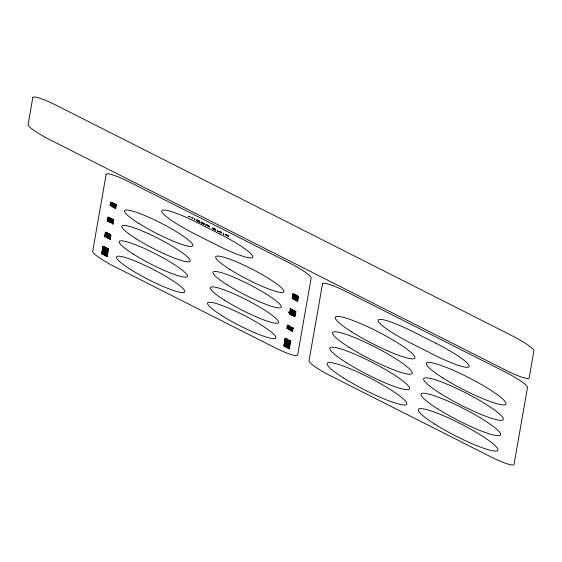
<?xml version="1.0" encoding="UTF-8"?>
<svg xmlns="http://www.w3.org/2000/svg" width="562" height="562" viewBox="0 0 562 562"><rect width="100%" height="100%" fill="white"/><g stroke="black" fill="none" stroke-linecap="round" stroke-linejoin="round"><path stroke-width="0.84" d="M101.546 253.743L107.244 256.623L101.659 253.09L107.356 255.97L102.094 253.35M102.115 250.512L107.813 253.35M102.235 249.809L107.939 252.647L107.841 253.174L107.707 252.577M102.6 247.737L108.297 250.575L108.206 251.102L108.073 250.504M104.799 235.176L110.489 238.056L104.911 234.523L110.609 237.403L105.347 234.79M110.342 203.514L116.046 206.352M104.799 236.553L104.49 236.932L104.581 236.405L110.278 239.279L110.187 239.805L110.047 239.208M105.417 233.019L106.562 234.143M107.511 221.091L107.201 221.463L107.293 220.936L112.983 223.817L112.892 224.336L112.758 223.739M107.897 218.843L107.595 219.222L107.686 218.695L113.376 221.569M107.272 237.803L107.419 238.337L107.497 237.916M109.976 222.341L110.131 222.868L110.201 222.454M110.419 220.121L110.574 220.648L110.644 220.234M113.039 204.877L112.948 205.39L110.25 204.027L115.941 206.942L113.173 205.502L113.264 204.99M105.031 252.963L104.855 252.612L107.749 254.073L106.942 253.385A3.477 0.506 27.2 0 0 105.473 252.598M108.255 234.452L110.805 236.286L105.804 233.778M109.063 236.265L109.14 235.808L105.403 234.164M108.045 252.05L102.347 249.17L107.005 251.123L102.481 248.397L108.178 251.277M110.89 235.787L105.199 232.865L105.93 233.799M189.036 216.813C186.162 214.255 195.45 220.269 192.569 217.712M200.971 222.924L204.083 224.498L204.252 223.535L201.126 221.955M201.456 222.657L203.922 223.908M203.851 224.336L204.006 223.451M209.169 226.065L209.247 227.111L209.415 226.149L206.711 224.807M212.338 228.671L215.45 230.244L215.611 229.282L212.485 227.701M212.815 228.404L215.288 229.654M215.211 230.083L215.365 229.198M228.221 235.696L228.305 236.743L228.467 235.78L225.664 234.403M283.733 346.016L289.43 348.897L283.845 345.363L289.542 348.243M283.908 345.033L289.606 347.871M284.597 341.099L290.287 343.972L285.138 340.705M289.648 312.247L293.273 314.081A6.519 0.955 27.2 0 1 293.814 314.355L295.127 315.31L294.383 315.184M289.711 311.882L295.415 314.72M289.985 310.315L295.689 313.153L295.591 313.68L295.457 313.076M284.421 343.487L284.871 344.232M285.208 338.998L286.374 340.129M292.697 296.23L292.935 296.834L295.001 297.79M287.034 344.815L285.995 344.829M295.809 294.811L296.307 295.598M287.259 344.928L289.802 346.754M288.067 340.446L287.927 340.86L288.292 340.558M288.06 346.733L288.144 346.276M290.905 330.498L290.983 330.035M294.144 312.015L294.221 311.552L290.484 309.915M296.898 296.258L296.82 296.715L293.16 294.614M289.887 346.255L284.203 343.34L284.688 344.169L287.175 345.244M290.196 344.492L284.73 341.731M290.399 343.361L284.709 340.446L289.859 343.712M290.673 341.766L284.99 338.851L285.11 339.413L286.711 340.305M295.057 316.757L289.36 313.87L293.645 315.668M298.113 299.307L292.479 296.076L293.715 297.34M298.239 298.584L292.535 295.745L297.193 297.698L292.669 294.98L298.366 297.853M298.591 296.56L292.957 293.329L293.259 294.045L295.486 295.043M198.407 221.105L199.65 221.463M116.186 205.854L113.313 204.526A13.657 1.995 27.2 0 1 113.201 204.385L112.105 203.507M115.751 208.333L112.878 207.006A13.657 1.995 27.2 0 1 112.765 206.865L111.55 205.924M293.104 328.067L291.875 327.66M290.8 341.246L289.212 340.67M206.17 224.744L206.795 224.891M107.946 234.677L106.647 234.192M298.541 296.617L294.277 294.628M298.022 299.37L295.788 298.38M298.303 296.497L297.059 296.055M297.825 299.251L296.666 298.851M199.594 221.498L197.824 220.796A13.657 1.995 27.2 0 0 197.515 220.655L196.581 220.466L199.917 222.271M285.7 343.15L284.477 342.792L285.306 343.544L284.253 342.672L286.276 343.424M209.085 226.542L205.797 225.362C209.366 226.655 202.952 223.079 207.631 225.285M106.113 232.408L105.473 232.324L107.293 233.546M115.54 205.172L115.941 205.755L113.749 204.8M115.105 207.652L115.505 208.235L114.205 207.814M292.486 327.358L292.886 327.948L292.008 327.723M108.599 218.239L107.953 218.154L108.508 218.667M292.921 298.317L292.275 298.232L293.968 299.391M108.803 234.305A2.929 0.429 27.2 0 0 110.229 234.979L110.847 235.042L110.356 234.565A3.4 0.499 27.2 0 0 108.81 233.722M295.767 299.293A2.929 0.429 27.2 0 0 297.193 299.975L297.811 300.038L294.446 297.986A2.866 0.421 27.2 0 0 292.809 297.235L292.212 297.207L294.13 298.478M105.628 253.307A4.847 0.71 27.2 0 0 106 253.497L107.525 253.961L107.012 253.427M196.848 220.437L196.342 220.297L197.943 221.4A2.515 0.365 27.2 0 0 199.981 222.32M297.375 300.024L298.036 300.15L297.319 299.497M105.565 247.954L105.965 247.694L103.106 246.24L104.441 247.463L108.571 249.008L102.888 246.093L103.19 246.788L105.67 248.053M109.766 238.583L110.222 238.576L109.632 238.049M105.888 232.275L105.249 232.232L106.935 233.363M110.503 235.12L111.072 235.155L107.483 232.991A2.866 0.421 27.2 0 0 105.846 232.239M108.663 217.332L108.108 217.297L109.084 218.07L107.89 217.143L111.409 218.653A4.032 0.59 27.2 0 1 113.032 219.475L113.707 220.079A2.936 0.429 27.2 0 1 113.672 220.149C110.447 219.11 116.144 221.302 111.409 218.653M108.368 218.098L107.735 218.021L109.646 219.306M292.69 298.183L292.057 298.106L293.849 299.328M293.076 297.403L292.437 297.319L292.992 297.832M112.681 220.782L113.32 220.887L112.836 220.395M297.003 300.867L297.642 300.965L297.158 300.473M109.836 238.66L108.684 238.162A4.847 0.71 27.2 0 1 108.311 237.972L107.539 237.276L110.433 238.738L109.752 238.07A4.004 0.583 27.2 0 0 108.143 237.213L104.63 235.745L105.825 236.679L104.869 235.843L106.892 236.609M292.008 312.036L295.542 314.214A2.936 0.429 27.2 0 0 295.577 314.165L294.874 313.54A4.032 0.59 27.2 0 0 293.273 312.683L289.999 311.306L290.961 312.135L289.76 311.207L291.783 311.966M225.776 234.502L225.236 234.431L228.137 236.18L224.99 234.305L226.627 234.888M287.512 340.663L287.877 340.846L286.444 340.214M196.946 220.409L197.129 220.536A4.552 0.667 27.2 0 1 197.922 220.887M108.628 217.269L110.3 218.049M294.404 315.205A3.302 0.485 27.2 0 1 293.188 314.615C280.087 307.639 298.801 318.176 294.628 314.769M288.622 325.433C287.463 325.581 286.76 324.674 288.109 325.201M197.15 219.988L196.819 219.868L197.789 220.311M287.505 340.713L286.838 340.41M289.837 314.116L294.01 315.865L289.486 313.146L295.176 316.069L289.964 313.427M289.704 340.902L290.582 341.127L290.182 340.544A2.515 0.365 27.2 0 1 290.73 341.176M288.468 327.857L287.175 327.435L288.137 328.264L286.936 327.337L288.51 327.829M197.726 220.234L198.295 220.557M285.714 343.108L287.772 344.183A4.004 0.583 27.2 0 1 289.402 345.005M111.248 205.769C109.569 205.706 109.562 204.779 111.311 205.755M286.437 338.717L286.669 338.788M291.79 309.416L292.31 309.669M288.552 327.899L289.072 328.152M291.882 309.458L295.956 311.861A2.936 0.429 27.2 0 0 295.991 311.812L295.282 311.186A4.032 0.59 27.2 0 0 293.687 310.329M288.65 327.941L292.718 330.344A2.936 0.429 27.2 0 0 292.753 330.294L292.05 329.669A4.032 0.59 27.2 0 0 290.449 328.812M289.423 340.818L287.934 339.87A13.657 1.995 27.2 0 1 287.835 339.757L286.501 338.753M293.793 297.382L296.483 298.717M111.445 205.825L112.997 206.964A4.552 0.667 27.2 0 0 113.215 207.216M104.195 251.895L101.94 251.13L103.141 252.015L102.179 251.179L105.466 252.584A4.004 0.583 27.2 0 1 107.096 253.413M294.172 299.539L295.64 300.284A2.866 0.421 27.2 0 0 297.27 301.035L297.874 301.042L294.284 298.9A2.866 0.421 27.2 0 0 292.647 298.148M109.85 219.454L111.318 220.199A2.866 0.421 27.2 0 0 112.955 220.95L113.552 220.957L109.962 218.822A2.866 0.421 27.2 0 0 108.325 218.063M107.37 233.63L108.838 234.375A2.866 0.421 27.2 0 0 110.468 235.127M107.019 236.672L108.15 237.248A3.477 0.506 27.2 0 1 109.66 238.056M286.662 343.579L287.758 344.134M102.326 252.001L107.595 254.614L101.898 251.741L107.483 255.232L101.785 252.394L107.047 255.007M207.441 225.671L206.149 224.807M294.39 298.605L293.968 298.436M294.207 298.555L295.802 299.363A2.866 0.421 27.2 0 0 297.431 300.122M291.559 327.555L290.659 326.965M293.926 299.413L295.598 300.213A2.929 0.429 27.2 0 0 297.031 300.895M109.485 219.271L111.276 220.135A2.929 0.429 27.2 0 0 112.716 220.81M285.559 344.618L284.99 344.302M296.968 295.963L296.272 295.633M294.221 294.551L293.139 293.849M114.135 207.778L113.313 207.28M109.379 219.215L108.445 218.688M198.555 220.69L199.405 221.196L198.639 220.733M293.898 298.359L292.928 297.853M111.986 203.444L113.433 204.484A4.552 0.667 27.2 0 0 113.65 204.737M288.931 325.63L290.147 326.571A13.657 1.995 27.2 0 0 290.217 326.663L290.772 327.049M291.39 327.463L290.575 326.979M289.079 340.649L288.32 340.2M289.247 325.756L290.378 326.67A4.552 0.667 27.2 0 0 290.596 326.929M286.936 338.935L288.074 339.855A4.552 0.667 27.2 0 0 288.292 340.108M295.823 298.352L295.296 297.951M289.374 345.005L290.048 345.672L288.306 345.096A4.847 0.71 27.2 0 1 287.927 344.906L287.154 344.211L289.83 345.56L289.247 344.984A3.477 0.506 27.2 0 0 287.772 344.19M292.563 327.386A2.515 0.365 27.2 0 1 293.034 327.99M293.287 314.053A3.555 0.52 27.2 0 1 294.657 314.769M292.886 298.296A2.929 0.429 27.2 0 1 294.319 298.97L295.612 299.616A3.4 0.499 27.2 0 1 297.221 300.48M293.048 297.375A2.929 0.429 27.2 0 1 294.481 298.057M295.774 298.71A3.4 0.499 27.2 0 1 297.382 299.567M106.085 232.38A2.929 0.429 27.2 0 1 107.518 233.061M115.182 207.673A2.515 0.365 27.2 0 1 115.653 208.284M115.617 205.2A2.515 0.365 27.2 0 1 116.088 205.804M108.571 218.211A2.929 0.429 27.2 0 1 109.997 218.885L111.29 219.531A3.4 0.499 27.2 0 1 112.899 220.402M110.616 203.001L111.817 203.311L110.616 202.987M285.25 338.373L285.686 338.823L285.046 338.226L286.114 338.521L285.257 338.359M32.814 97.605L28.1 124.525A25.55 3.73 27.2 0 0 50.201 139.889L505.737 370.196A25.55 3.73 27.2 0 0 529.186 377.861L533.9 350.941A25.55 3.73 27.2 0 0 511.799 335.584L56.263 105.277A25.55 3.73 27.2 0 0 32.814 97.605M106.134 174.445L92.667 251.362A25.55 3.73 27.2 0 0 114.767 266.718L274.207 347.33A25.55 3.73 27.2 0 0 297.656 354.994L311.123 278.085A25.55 3.73 27.2 0 0 289.023 262.721L129.583 182.116A25.55 3.73 27.2 0 0 106.134 174.445M101.729 252.717L107.412 255.64L101.729 252.717M102.706 247.118L108.333 250.392L106.977 249.563L107.061 249.078L108.459 249.647L102.706 247.118M105.01 233.954L110.637 237.22L109.281 236.391L109.365 235.907L110.77 236.476L105.01 233.954M107.426 220.163L107.335 220.69L107.644 220.311L110.117 221.561L110.04 221.983L110.342 221.674L112.892 222.966L113.032 223.564L113.124 223.037L107.426 220.163M107.553 219.426L107.461 219.953L107.771 219.58L110.293 220.852L110.44 221.386L110.517 220.964L113.243 222.348L107.553 219.426M110.187 204.392L110.096 204.919L110.405 204.547L112.878 205.797L112.8 206.212L113.103 205.91L115.653 207.202L115.793 207.8L115.884 207.273L110.187 204.392M110.588 202.116L116.215 205.383L114.859 204.554L114.943 204.069L116.341 204.638L110.588 202.116M106.836 248.98L106.752 249.437L103.092 247.336L106.836 248.98M114.718 203.971L114.634 204.435L110.974 202.327L114.718 203.971M194.768 218.744L194.838 219.826L194.768 218.744M217.557 230.265L217.396 231.228L221.175 232.176L221.259 233.181L221.428 232.218L217.642 231.27L217.557 230.265M223.374 233.202L223.444 234.284L223.374 233.202M284.014 344.422L289.641 347.688L288.285 346.859L288.369 346.375L289.767 346.944L284.014 344.422M284.555 341.324L284.667 342.061L284.555 341.324M284.843 339.666L284.751 340.193L285.06 339.82L287.533 341.071L287.681 341.598L287.758 341.183L290.308 342.476L290.449 343.073L290.54 342.546L284.843 339.666M286.859 328.18L292.479 331.447L291.123 330.625L291.207 330.14L292.612 330.702L286.859 328.18M287.112 326.74L292.795 329.655L287.112 326.74M287.231 326.03L292.697 328.84L292.837 329.444L292.928 328.911L287.231 326.03M287.294 325.665L292.985 328.587L287.294 325.665M290.09 309.697L295.717 312.964L294.362 312.142L294.446 311.657L295.851 312.219L290.09 309.697M292.774 294.404L298.394 297.67L297.038 296.841L297.122 296.357L298.527 296.926L292.774 294.404M322.511 283.838L309.044 360.755A25.55 3.73 27.2 0 0 331.144 376.118L490.584 456.723A25.55 3.73 27.2 0 0 514.033 464.395L527.5 387.478A25.55 3.73 27.2 0 0 505.4 372.114L345.96 291.509A25.55 3.73 27.2 0 0 322.511 283.838M290.175 308.854L291.369 309.781L290.406 308.952L291.748 309.353L290.175 308.854M219.679 233.947L196.904 222.433A38.321 5.599 27.2 0 0 161.73 210.926A38.321 5.599 27.2 0 0 194.888 233.968L217.663 245.482A38.321 5.599 27.2 0 0 252.837 256.989A38.321 5.599 27.2 0 0 219.679 233.947M436.056 343.34L413.281 331.826A38.321 5.599 27.2 0 0 378.107 320.319A38.321 5.599 27.2 0 0 411.265 343.361L434.04 354.875A38.321 5.599 27.2 0 0 469.214 366.382A38.321 5.599 27.2 0 0 436.056 343.34M229.823 269.388A38.321 5.599 27.2 0 0 283.81 291.931A38.321 5.599 27.2 0 0 235.787 261.555A38.321 5.599 27.2 0 0 229.823 269.388M227.125 284.772A38.321 5.599 27.2 0 0 281.119 307.316A38.321 5.599 27.2 0 0 233.09 276.94A38.321 5.599 27.2 0 0 227.125 284.772M224.435 300.15A38.321 5.599 27.2 0 0 278.422 322.7A38.321 5.599 27.2 0 0 230.399 292.324A38.321 5.599 27.2 0 0 224.435 300.15M221.737 315.535A38.321 5.599 27.2 0 0 275.731 338.078A38.321 5.599 27.2 0 0 227.708 307.702A38.321 5.599 27.2 0 0 221.737 315.535M138.716 223.325A38.321 5.599 27.2 0 0 192.703 245.868A38.321 5.599 27.2 0 0 144.68 215.492A38.321 5.599 27.2 0 0 138.716 223.325M136.018 238.71A38.321 5.599 27.2 0 0 190.012 261.253A38.321 5.599 27.2 0 0 141.989 230.877A38.321 5.599 27.2 0 0 136.018 238.71M133.327 254.094A38.321 5.599 27.2 0 0 187.315 276.637A38.321 5.599 27.2 0 0 139.292 246.261A38.321 5.599 27.2 0 0 133.327 254.094M130.63 269.472A38.321 5.599 27.2 0 0 184.624 292.022A38.321 5.599 27.2 0 0 136.601 261.646A38.321 5.599 27.2 0 0 130.63 269.472M442.863 377.966A44.707 6.533 27.2 0 0 505.856 404.268A44.707 6.533 27.2 0 0 449.825 368.827A44.707 6.533 27.2 0 0 442.863 377.966M440.172 393.351A44.707 6.533 27.2 0 0 503.166 419.652A44.707 6.533 27.2 0 0 447.134 384.211A44.707 6.533 27.2 0 0 440.172 393.351M437.482 408.729A44.707 6.533 27.2 0 0 500.468 435.03A44.707 6.533 27.2 0 0 444.444 399.596A44.707 6.533 27.2 0 0 437.482 408.729M434.784 424.113A44.707 6.533 27.2 0 0 497.777 450.415A44.707 6.533 27.2 0 0 441.746 414.974A44.707 6.533 27.2 0 0 434.784 424.113M343.677 378.05A44.707 6.533 27.2 0 0 406.67 404.352A44.707 6.533 27.2 0 0 350.639 368.918A44.707 6.533 27.2 0 0 343.677 378.05M346.375 362.673A44.707 6.533 27.2 0 0 409.361 388.974A44.707 6.533 27.2 0 0 353.336 353.533A44.707 6.533 27.2 0 0 346.375 362.673M349.065 347.288A44.707 6.533 27.2 0 0 412.058 373.589A44.707 6.533 27.2 0 0 356.027 338.148A44.707 6.533 27.2 0 0 349.065 347.288M351.763 331.903A44.707 6.533 27.2 0 0 414.749 358.205A44.707 6.533 27.2 0 0 358.718 322.764A44.707 6.533 27.2 0 0 351.763 331.903"/></g></svg>
